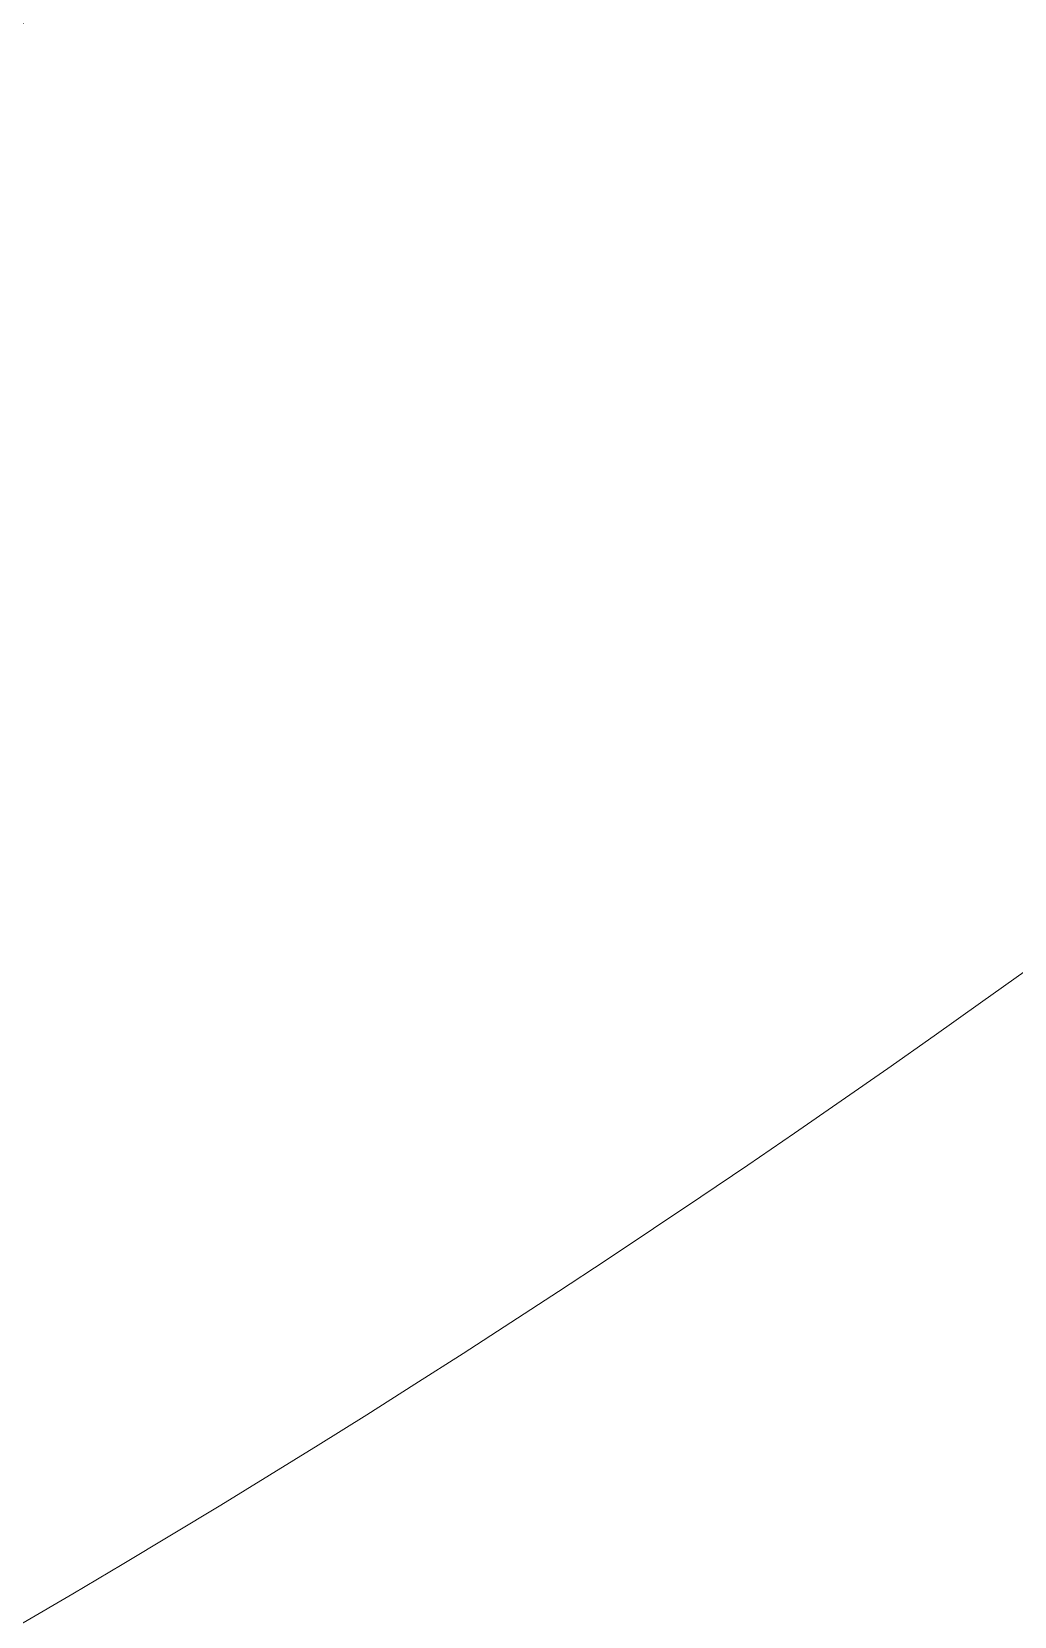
# Model space of a CAD drawing. Extents: x -703 to 2528, y -2539 to -41.
# Drawn here: x 92.12 to 96.32, y -381.67 to -374.9 of the extents above; entities that cross this region are included whole.
import ezdxf

# ---------------------------------------------------------------- set-up
doc = ezdxf.new("R2010")
doc.units = 0
doc.header["$MEASUREMENT"] = 0
doc.layers.add('Layer 1', color=7, linetype='Continuous', lineweight=0)

# ---------------------------------------------------------------- blocks, each defined once
blk = doc.blocks.new('Block_0')
at = {"layer": 'Layer 1'}
for points, knots in [([(416.635, -398.65), (412.595, -390.11), (406.465, -380.02), (398.415, -368.68), (398.415, -368.68), (285.595, -207.04), (285.595, -207.04), (285.595, -207.04), (383.105, -114.66), (383.105, -114.66), (395.685, -102.65), (402.055, -90.29), (402.055, -77.92), (402.055, -67.55), (398.215, -58.64), (390.625, -51.44), (383.065, -44.26), (373.075, -40.63), (360.935, -40.63), (351.615, -40.63), (343.995, -42.69), (338.295, -46.7401), (332.855, -50.62), (326.175, -56.69), (318.455, -64.77), (318.455, -64.77), (162.405, -227.51), (162.405, -227.51), (162.405, -227.51), (162.405, -91.87), (162.405, -91.87), (162.405, -74.83), (158.405, -61.9), (150.515, -53.44), (142.585, -44.94), (132.105, -40.63), (119.365, -40.63), (106.425, -40.63), (96.025, -45), (88.455, -53.62), (80.955, -62.16), (77.155, -75.03), (77.155, -91.87), (77.155, -91.87), (77.155, -390.07), (77.155, -390.07), (77.155, -402.83), (77.435, -412.7401), (77.975, -419.5), (78.545, -426.4901), (80.175, -432.72), (82.875, -438.1), (86.505, -444.59), (91.725, -449.82), (98.405, -453.63), (105.065, -457.44), (112.115, -459.37), (119.365, -459.37), (131.915, -459.37), (142.345, -455.06), (150.365, -446.57), (158.355, -438.11), (162.405, -425.08), (162.405, -407.85), (162.405, -407.85), (162.405, -325.81), (162.405, -325.81), (162.405, -325.81), (226.525, -264.33), (226.525, -264.33), (226.525, -264.33), (321.185, -409.95), (321.185, -409.95), (325.025, -416.54), (329.445, -423.91), (334.335, -431.88), (339.385, -440.11), (345.655, -446.81), (352.975, -451.77), (360.395, -456.81), (370.065, -459.37), (381.725, -459.37), (394.235, -459.37), (404.305, -455.87), (411.685, -448.98), (419.095, -442.05), (422.845, -433.73), (422.845, -424.27), (422.845, -415.9901), (420.755, -407.37), (416.635, -398.65)], [0, 0, 0, 0, 1, 1, 1, 2, 2, 2, 3, 3, 3, 4, 4, 4, 5, 5, 5, 6, 6, 6, 7, 7, 7, 8, 8, 8, 9, 9, 9, 10, 10, 10, 11, 11, 11, 12, 12, 12, 13, 13, 13, 14, 14, 14, 15, 15, 15, 16, 16, 16, 17, 17, 17, 18, 18, 18, 19, 19, 19, 20, 20, 20, 21, 21, 21, 22, 22, 22, 23, 23, 23, 24, 24, 24, 25, 25, 25, 26, 26, 26, 27, 27, 27, 28, 28, 28, 29, 29, 29, 30, 30, 30, 30]), ([(158.405, -352.7017), (141.1477, -359.2141), (124.3597, -366.3083), (112.479, -381.6072), (109.4158, -385.5518), (107.2423, -389.9656), (105.9111, -394.541), (105.7934, -394.5979), (105.6761, -394.6473), (105.5574, -394.7247), (98.4875, -399.331), (90.1279, -404.9855), (81.3661, -407.1606), (81.2257, -402.2316), (81.155, -396.5264), (81.155, -390.07), (81.155, -390.07), (81.155, -386.4264), (81.155, -386.4264), (82.5139, -385.9527), (83.8693, -385.4686), (85.2175, -384.9637), (95.7686, -381.0117), (102.5695, -373.8629), (110.7665, -366.5477), (120.8771, -357.5248), (132.9493, -351.752), (144.6735, -345.1906), (149.239, -345.0978), (153.8292, -344.9057), (158.405, -344.5786), (158.405, -344.5786), (158.405, -352.7017), (158.405, -352.7017)], [0, 0, 0, 0, 1, 1, 1, 2, 2, 2, 3, 3, 3, 4, 4, 4, 5, 5, 5, 6, 6, 6, 7, 7, 7, 8, 8, 8, 9, 9, 9, 10, 10, 10, 11, 11, 11, 11]), ([(81.155, -378.078), (87.118, -373.4639), (93.6157, -370.7566), (100.3636, -368.3992), (100.3636, -368.3992), (100.3115, -368.4292), (100.3115, -368.4292), (94.6027, -373.3439), (88.6783, -377.8095), (81.155, -380.6485), (81.155, -380.6485), (81.155, -378.078), (81.155, -378.078)], [0, 0, 0, 0, 1, 1, 1, 2, 2, 2, 3, 3, 3, 4, 4, 4, 4])]:
    blk.add_open_spline(points, degree=3, knots=knots, dxfattribs=at)

msp = doc.modelspace()

# ---------------------------------------------------------------- block references
at = {"layer": 'Layer 1'}
msp.add_blockref('Block_0', (0, 0), dxfattribs=at)

doc.saveas('drawing.dxf')
